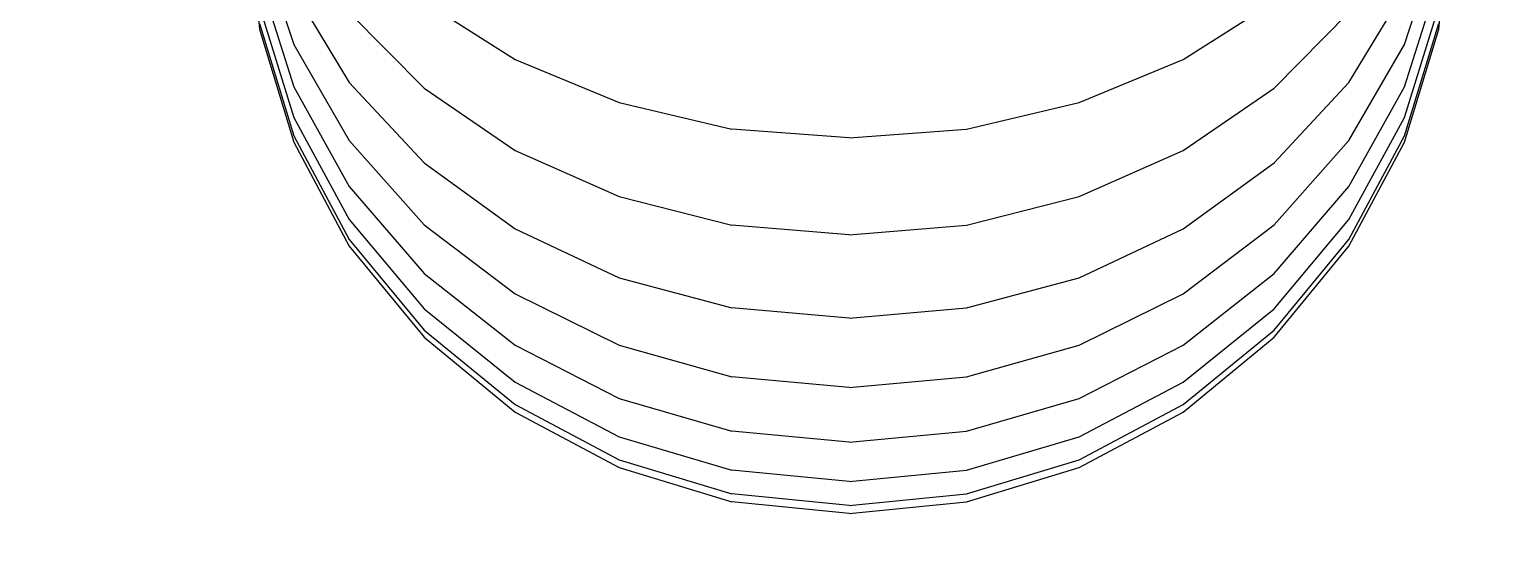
# Model space of a CAD drawing. Extents: x 11992 to 29481, y -6727 to 6811.
# Drawn here: x 12620.1 to 12668.5, y -345.69 to -328.64 of the extents above; entities that cross this region are included whole.
import ezdxf

# ---------------------------------------------------------------- set-up
doc = ezdxf.new("R2010")
doc.units = 0
doc.header["$MEASUREMENT"] = 0
doc.layers.get('0').update_dxf_attribs({"color": 8, "linetype": 'CONTINUOUS'})
doc.layers.add('zoylight 5回路', color=4, linetype='CONTINUOUS')

msp = doc.modelspace()

# ---------------------------------------------------------------- linework, layer by layer
for p, q in [((12627.381, -324.742, -940.523), (12627.765, -328.644, -940.523)), ((12627.381, -324.742, -540.522), (12627.765, -328.644, -540.522)), ((12666.996, -328.644, -940.523), (12667.381, -324.742, -940.523)), ((12666.996, -328.644, -540.522), (12667.381, -324.742, -540.522)), ((12627.765, -325.683, -925.636), (12628.903, -329.149, -924.2)), ((12627.765, -325.683, -955.41), (12628.903, -329.149, -956.846)), ((12627.765, -325.683, -525.635), (12628.903, -329.149, -524.2)), ((12627.765, -325.683, -555.41), (12628.903, -329.149, -556.845)), ((12665.858, -329.149, -924.2), (12666.996, -325.683, -925.636)), ((12665.858, -329.149, -956.846), (12666.996, -325.683, -955.41)), ((12665.858, -329.149, -524.2), (12666.996, -325.683, -525.635)), ((12665.858, -329.149, -556.845), (12666.996, -325.683, -555.41)), ((12627.765, -326.969, -929.23), (12628.903, -330.559, -928.141)), ((12627.765, -326.969, -951.815), (12628.903, -330.559, -952.905)), ((12627.765, -326.969, -529.23), (12628.903, -330.559, -528.141)), ((12627.765, -326.969, -551.815), (12628.903, -330.559, -552.904)), ((12665.858, -330.559, -928.141), (12666.996, -326.969, -929.23)), ((12665.858, -330.559, -952.905), (12666.996, -326.969, -951.815)), ((12665.858, -330.559, -528.141), (12666.996, -326.969, -529.23)), ((12665.858, -330.559, -552.904), (12666.996, -326.969, -551.815)), ((12628.903, -327.359, -920.416), (12630.751, -330.409, -918.786)), ((12628.903, -327.359, -960.63), (12630.751, -330.409, -962.26)), ((12628.903, -327.359, -520.416), (12630.751, -330.409, -518.786)), ((12628.903, -327.359, -560.629), (12630.751, -330.409, -562.259)), ((12664.01, -330.409, -918.786), (12665.858, -327.359, -920.416)), ((12664.01, -330.409, -962.26), (12665.858, -327.359, -960.63)), ((12664.01, -330.409, -518.786), (12665.858, -327.359, -520.416)), ((12664.01, -330.409, -562.259), (12665.858, -327.359, -560.629)), ((12627.765, -327.896, -932.933), (12628.903, -331.576, -932.202)), ((12627.765, -327.896, -948.112), (12628.903, -331.576, -948.844)), ((12627.765, -327.896, -532.933), (12628.903, -331.576, -532.201)), ((12627.765, -327.896, -548.112), (12628.903, -331.576, -548.844)), ((12630.751, -328.082, -914.905), (12633.238, -330.602, -913.221)), ((12630.751, -328.082, -966.141), (12633.238, -330.602, -967.825)), ((12630.751, -328.082, -514.904), (12633.238, -330.602, -513.221)), ((12630.751, -328.082, -566.141), (12633.238, -330.602, -567.825)), ((12633.238, -327.73, -909.347), (12636.269, -329.652, -907.769)), ((12633.238, -327.73, -971.698), (12636.269, -329.652, -973.276)), ((12633.238, -327.73, -509.347), (12636.269, -329.652, -507.769)), ((12633.238, -327.73, -571.698), (12636.269, -329.652, -573.276)), ((12658.492, -329.652, -907.769), (12661.523, -327.73, -909.347)), ((12658.492, -329.652, -973.276), (12661.523, -327.73, -971.698)), ((12658.492, -329.652, -507.769), (12661.523, -327.73, -509.347)), ((12658.492, -329.652, -573.276), (12661.523, -327.73, -571.698)), ((12661.523, -330.602, -913.221), (12664.01, -328.082, -914.905)), ((12661.523, -330.602, -967.825), (12664.01, -328.082, -966.141)), ((12661.523, -330.602, -513.221), (12664.01, -328.082, -514.904)), ((12661.523, -330.602, -567.825), (12664.01, -328.082, -566.141)), ((12665.858, -331.576, -932.202), (12666.996, -327.896, -932.933)), ((12665.858, -331.576, -948.844), (12666.996, -327.896, -948.112)), ((12665.858, -331.576, -532.201), (12666.996, -327.896, -532.933)), ((12665.858, -331.576, -548.844), (12666.996, -327.896, -548.112)), ((12627.765, -328.457, -936.71), (12628.903, -332.19, -936.342)), ((12627.765, -328.457, -944.336), (12628.903, -332.19, -944.704)), ((12627.765, -328.457, -536.709), (12628.903, -332.19, -536.342)), ((12627.765, -328.457, -544.335), (12628.903, -332.19, -544.703)), ((12627.765, -328.644, -940.523), (12628.903, -332.396, -940.523)), ((12627.765, -328.644, -540.522), (12628.903, -332.396, -540.522)), ((12665.858, -332.19, -936.342), (12666.996, -328.457, -936.71)), ((12665.858, -332.19, -944.704), (12666.996, -328.457, -944.336)), ((12665.858, -332.19, -536.342), (12666.996, -328.457, -536.709)), ((12665.858, -332.19, -544.703), (12666.996, -328.457, -544.335)), ((12665.858, -332.396, -940.523), (12666.996, -328.644, -940.523)), ((12665.858, -332.396, -540.522), (12666.996, -328.644, -540.522)), ((12628.903, -329.149, -924.2), (12630.751, -332.344, -922.877)), ((12628.903, -329.149, -956.846), (12630.751, -332.344, -958.169)), ((12628.903, -329.149, -524.2), (12630.751, -332.344, -522.876)), ((12628.903, -329.149, -556.845), (12630.751, -332.344, -558.169)), ((12664.01, -332.344, -922.877), (12665.858, -329.149, -924.2)), ((12664.01, -332.344, -958.169), (12665.858, -329.149, -956.846)), ((12664.01, -332.344, -522.876), (12665.858, -329.149, -524.2)), ((12664.01, -332.344, -558.169), (12665.858, -329.149, -556.845)), ((12636.269, -329.652, -907.769), (12639.727, -331.081, -906.597)), ((12636.269, -329.652, -973.276), (12639.727, -331.081, -974.449)), ((12636.269, -329.652, -507.769), (12639.727, -331.081, -506.597)), ((12636.269, -329.652, -573.276), (12639.727, -331.081, -574.448)), ((12655.034, -331.081, -906.597), (12658.492, -329.652, -907.769)), ((12655.034, -331.081, -974.449), (12658.492, -329.652, -973.276)), ((12655.034, -331.081, -506.597), (12658.492, -329.652, -507.769)), ((12655.034, -331.081, -574.448), (12658.492, -329.652, -573.276)), ((12628.903, -330.559, -928.141), (12630.751, -333.868, -927.137)), ((12628.903, -330.559, -952.905), (12630.751, -333.868, -953.908)), ((12628.903, -330.559, -528.141), (12630.751, -333.868, -527.137)), ((12628.903, -330.559, -552.904), (12630.751, -333.868, -553.908)), ((12630.751, -330.409, -918.786), (12633.238, -333.082, -917.357)), ((12630.751, -330.409, -962.26), (12633.238, -333.082, -963.688)), ((12630.751, -330.409, -518.786), (12633.238, -333.082, -517.357)), ((12630.751, -330.409, -562.259), (12633.238, -333.082, -563.688)), ((12661.523, -333.082, -917.357), (12664.01, -330.409, -918.786)), ((12661.523, -333.082, -963.688), (12664.01, -330.409, -962.26)), ((12661.523, -333.082, -517.357), (12664.01, -330.409, -518.786)), ((12661.523, -333.082, -563.688), (12664.01, -330.409, -562.259)), ((12664.01, -333.868, -927.137), (12665.858, -330.559, -928.141)), ((12664.01, -333.868, -953.908), (12665.858, -330.559, -952.905)), ((12664.01, -333.868, -527.137), (12665.858, -330.559, -528.141)), ((12664.01, -333.868, -553.908), (12665.858, -330.559, -552.904)), ((12633.238, -330.602, -913.221), (12636.269, -332.67, -911.839)), ((12633.238, -330.602, -967.825), (12636.269, -332.67, -969.207)), ((12633.238, -330.602, -513.221), (12636.269, -332.67, -511.839)), ((12633.238, -330.602, -567.825), (12636.269, -332.67, -569.206)), ((12658.492, -332.67, -911.839), (12661.523, -330.602, -913.221)), ((12658.492, -332.67, -969.207), (12661.523, -330.602, -967.825)), ((12658.492, -332.67, -511.839), (12661.523, -330.602, -513.221)), ((12658.492, -332.67, -569.206), (12661.523, -330.602, -567.825)), ((12639.727, -331.081, -906.597), (12643.479, -331.961, -905.875)), ((12639.727, -331.081, -974.449), (12643.479, -331.961, -975.171)), ((12639.727, -331.081, -506.597), (12643.479, -331.961, -505.875)), ((12639.727, -331.081, -574.448), (12643.479, -331.961, -575.17)), ((12651.282, -331.961, -905.875), (12655.034, -331.081, -906.597)), ((12651.282, -331.961, -975.171), (12655.034, -331.081, -974.449)), ((12651.282, -331.961, -505.875), (12655.034, -331.081, -506.597)), ((12651.282, -331.961, -575.17), (12655.034, -331.081, -574.448)), ((12628.903, -331.576, -932.202), (12630.751, -334.968, -931.527)), ((12628.903, -331.576, -948.844), (12630.751, -334.968, -949.519)), ((12628.903, -331.576, -532.201), (12630.751, -334.968, -531.527)), ((12628.903, -331.576, -548.844), (12630.751, -334.968, -549.518)), ((12647.381, -332.258, -905.631), (12643.479, -331.961, -905.875)), ((12647.381, -332.258, -975.415), (12643.479, -331.961, -975.171)), ((12647.381, -332.258, -505.631), (12643.479, -331.961, -505.875)), ((12647.381, -332.258, -575.414), (12643.479, -331.961, -575.17)), ((12647.381, -332.258, -905.631), (12651.282, -331.961, -905.875)), ((12647.381, -332.258, -975.415), (12651.282, -331.961, -975.171)), ((12647.381, -332.258, -505.631), (12651.282, -331.961, -505.875)), ((12647.381, -332.258, -575.414), (12651.282, -331.961, -575.17)), ((12664.01, -334.968, -931.527), (12665.858, -331.576, -932.202)), ((12664.01, -334.968, -949.519), (12665.858, -331.576, -948.844)), ((12664.01, -334.968, -531.527), (12665.858, -331.576, -532.201)), ((12664.01, -334.968, -549.518), (12665.858, -331.576, -548.844)), ((12628.903, -332.19, -936.342), (12630.751, -335.632, -936.003)), ((12628.903, -332.19, -944.704), (12630.751, -335.632, -945.043)), ((12628.903, -332.19, -536.342), (12630.751, -335.632, -536.003)), ((12628.903, -332.19, -544.703), (12630.751, -335.632, -545.042)), ((12628.903, -332.396, -940.523), (12630.751, -335.854, -940.523)), ((12628.903, -332.396, -540.522), (12630.751, -335.854, -540.522)), ((12630.751, -332.344, -922.877), (12633.238, -335.144, -921.717)), ((12630.751, -332.344, -958.169), (12633.238, -335.144, -959.329)), ((12630.751, -332.344, -522.876), (12633.238, -335.144, -521.717)), ((12630.751, -332.344, -558.169), (12633.238, -335.144, -559.328)), ((12661.523, -335.144, -921.717), (12664.01, -332.344, -922.877)), ((12661.523, -335.144, -959.329), (12664.01, -332.344, -958.169)), ((12661.523, -335.144, -521.717), (12664.01, -332.344, -522.876)), ((12661.523, -335.144, -559.328), (12664.01, -332.344, -558.169)), ((12664.01, -335.632, -936.003), (12665.858, -332.19, -936.342)), ((12664.01, -335.632, -945.043), (12665.858, -332.19, -944.704)), ((12664.01, -335.632, -536.003), (12665.858, -332.19, -536.342)), ((12664.01, -335.632, -545.042), (12665.858, -332.19, -544.703)), ((12664.01, -335.854, -940.523), (12665.858, -332.396, -940.523)), ((12664.01, -335.854, -540.522), (12665.858, -332.396, -540.522)), ((12636.269, -332.67, -911.839), (12639.727, -334.207, -910.812)), ((12636.269, -332.67, -969.207), (12639.727, -334.207, -970.233)), ((12636.269, -332.67, -511.839), (12639.727, -334.207, -510.812)), ((12636.269, -332.67, -569.206), (12639.727, -334.207, -570.233)), ((12655.034, -334.207, -910.812), (12658.492, -332.67, -911.839)), ((12655.034, -334.207, -970.233), (12658.492, -332.67, -969.207)), ((12655.034, -334.207, -510.812), (12658.492, -332.67, -511.839)), ((12655.034, -334.207, -570.233), (12658.492, -332.67, -569.206)), ((12633.238, -333.082, -917.357), (12636.269, -335.275, -916.185)), ((12633.238, -333.082, -963.688), (12636.269, -335.275, -964.861)), ((12633.238, -333.082, -517.357), (12636.269, -335.275, -516.184)), ((12633.238, -333.082, -563.688), (12636.269, -335.275, -564.86)), ((12658.492, -335.275, -916.185), (12661.523, -333.082, -917.357)), ((12658.492, -335.275, -964.861), (12661.523, -333.082, -963.688)), ((12658.492, -335.275, -516.184), (12661.523, -333.082, -517.357)), ((12658.492, -335.275, -564.86), (12661.523, -333.082, -563.688)), ((12630.751, -333.868, -927.137), (12633.238, -336.768, -926.258)), ((12630.751, -333.868, -953.908), (12633.238, -336.768, -954.788)), ((12630.751, -333.868, -527.137), (12633.238, -336.768, -526.257)), ((12630.751, -333.868, -553.908), (12633.238, -336.768, -554.788)), ((12661.523, -336.768, -926.258), (12664.01, -333.868, -927.137)), ((12661.523, -336.768, -954.788), (12664.01, -333.868, -953.908)), ((12661.523, -336.768, -526.257), (12664.01, -333.868, -527.137)), ((12661.523, -336.768, -554.788), (12664.01, -333.868, -553.908)), ((12639.727, -334.207, -910.812), (12643.479, -335.153, -910.18)), ((12639.727, -334.207, -970.233), (12643.479, -335.153, -970.866)), ((12639.727, -334.207, -510.812), (12643.479, -335.153, -510.18)), ((12639.727, -334.207, -570.233), (12643.479, -335.153, -570.865)), ((12651.282, -335.153, -910.18), (12655.034, -334.207, -910.812)), ((12651.282, -335.153, -970.866), (12655.034, -334.207, -970.233)), ((12651.282, -335.153, -510.18), (12655.034, -334.207, -510.812)), ((12651.282, -335.153, -570.865), (12655.034, -334.207, -570.233)), ((12630.751, -334.968, -931.527), (12633.238, -337.94, -930.936)), ((12630.751, -334.968, -949.519), (12633.238, -337.94, -950.11)), ((12630.751, -334.968, -531.527), (12633.238, -337.94, -530.935)), ((12630.751, -334.968, -549.518), (12633.238, -337.94, -550.11)), ((12633.238, -335.144, -921.717), (12636.269, -337.441, -920.765)), ((12633.238, -335.144, -959.329), (12636.269, -337.441, -960.281)), ((12633.238, -335.144, -521.717), (12636.269, -337.441, -520.765)), ((12633.238, -335.144, -559.328), (12636.269, -337.441, -560.28)), ((12636.269, -335.275, -916.185), (12639.727, -336.905, -915.314)), ((12636.269, -335.275, -964.861), (12639.727, -336.905, -965.732)), ((12636.269, -335.275, -516.184), (12639.727, -336.905, -515.313)), ((12636.269, -335.275, -564.86), (12639.727, -336.905, -565.732)), ((12647.381, -335.473, -909.966), (12643.479, -335.153, -910.18)), ((12647.381, -335.473, -971.079), (12643.479, -335.153, -970.866)), ((12647.381, -335.473, -509.966), (12643.479, -335.153, -510.18)), ((12647.381, -335.473, -571.079), (12643.479, -335.153, -570.865)), ((12647.381, -335.473, -909.966), (12651.282, -335.153, -910.18)), ((12647.381, -335.473, -971.079), (12651.282, -335.153, -970.866)), ((12647.381, -335.473, -509.966), (12651.282, -335.153, -510.18)), ((12647.381, -335.473, -571.079), (12651.282, -335.153, -570.865)), ((12655.034, -336.905, -915.314), (12658.492, -335.275, -916.185)), ((12655.034, -336.905, -965.732), (12658.492, -335.275, -964.861)), ((12655.034, -336.905, -515.313), (12658.492, -335.275, -516.184)), ((12655.034, -336.905, -565.732), (12658.492, -335.275, -564.86)), ((12658.492, -337.441, -920.765), (12661.523, -335.144, -921.717)), ((12658.492, -337.441, -960.281), (12661.523, -335.144, -959.329)), ((12658.492, -337.441, -520.765), (12661.523, -335.144, -521.717)), ((12658.492, -337.441, -560.28), (12661.523, -335.144, -559.328)), ((12661.523, -337.94, -930.936), (12664.01, -334.968, -931.527)), ((12661.523, -337.94, -950.11), (12664.01, -334.968, -949.519)), ((12661.523, -337.94, -530.935), (12664.01, -334.968, -531.527)), ((12661.523, -337.94, -550.11), (12664.01, -334.968, -549.518)), ((12630.751, -335.632, -936.003), (12633.238, -338.648, -935.706)), ((12630.751, -335.632, -945.043), (12633.238, -338.648, -945.34)), ((12630.751, -335.632, -536.003), (12633.238, -338.648, -535.706)), ((12630.751, -335.632, -545.042), (12633.238, -338.648, -545.339)), ((12630.751, -335.854, -940.523), (12633.238, -338.884, -940.523)), ((12630.751, -335.854, -540.522), (12633.238, -338.884, -540.522)), ((12661.523, -338.648, -935.706), (12664.01, -335.632, -936.003)), ((12661.523, -338.648, -945.34), (12664.01, -335.632, -945.043)), ((12661.523, -338.648, -535.706), (12664.01, -335.632, -536.003)), ((12661.523, -338.648, -545.339), (12664.01, -335.632, -545.042)), ((12661.523, -338.884, -940.523), (12664.01, -335.854, -940.523)), ((12661.523, -338.884, -540.522), (12664.01, -335.854, -540.522)), ((12633.238, -336.768, -926.258), (12636.269, -339.148, -925.536)), ((12633.238, -336.768, -954.788), (12636.269, -339.148, -955.51)), ((12633.238, -336.768, -526.257), (12636.269, -339.148, -525.535)), ((12633.238, -336.768, -554.788), (12636.269, -339.148, -555.51)), ((12658.492, -339.148, -925.536), (12661.523, -336.768, -926.258)), ((12658.492, -339.148, -955.51), (12661.523, -336.768, -954.788)), ((12658.492, -339.148, -525.535), (12661.523, -336.768, -526.257)), ((12658.492, -339.148, -555.51), (12661.523, -336.768, -554.788)), ((12639.727, -336.905, -915.314), (12643.479, -337.909, -914.777)), ((12639.727, -336.905, -965.732), (12643.479, -337.909, -966.268)), ((12639.727, -336.905, -515.313), (12643.479, -337.909, -514.777)), ((12639.727, -336.905, -565.732), (12643.479, -337.909, -566.268)), ((12651.282, -337.909, -914.777), (12655.034, -336.905, -915.314)), ((12651.282, -337.909, -966.268), (12655.034, -336.905, -965.732)), ((12651.282, -337.909, -514.777), (12655.034, -336.905, -515.313)), ((12651.282, -337.909, -566.268), (12655.034, -336.905, -565.732)), ((12636.269, -337.441, -920.765), (12639.727, -339.149, -920.058)), ((12636.269, -337.441, -960.281), (12639.727, -339.149, -960.988)), ((12636.269, -337.441, -520.765), (12639.727, -339.149, -520.058)), ((12636.269, -337.441, -560.28), (12639.727, -339.149, -560.988)), ((12655.034, -339.149, -920.058), (12658.492, -337.441, -920.765)), ((12655.034, -339.149, -960.988), (12658.492, -337.441, -960.281)), ((12655.034, -339.149, -520.058), (12658.492, -337.441, -520.765)), ((12655.034, -339.149, -560.988), (12658.492, -337.441, -560.28)), ((12633.238, -337.94, -930.936), (12636.269, -340.379, -930.45)), ((12633.238, -337.94, -950.11), (12636.269, -340.379, -950.595)), ((12633.238, -337.94, -530.935), (12636.269, -340.379, -530.45)), ((12633.238, -337.94, -550.11), (12636.269, -340.379, -550.595)), ((12647.381, -338.248, -914.596), (12643.479, -337.909, -914.777)), ((12647.381, -338.248, -966.45), (12643.479, -337.909, -966.268)), ((12647.381, -338.248, -514.596), (12643.479, -337.909, -514.777)), ((12647.381, -338.248, -566.449), (12643.479, -337.909, -566.268)), ((12647.381, -338.248, -914.596), (12651.282, -337.909, -914.777)), ((12647.381, -338.248, -966.45), (12651.282, -337.909, -966.268)), ((12647.381, -338.248, -514.596), (12651.282, -337.909, -514.777)), ((12647.381, -338.248, -566.449), (12651.282, -337.909, -566.268)), ((12658.492, -340.379, -930.45), (12661.523, -337.94, -930.936)), ((12658.492, -340.379, -950.595), (12661.523, -337.94, -950.11)), ((12658.492, -340.379, -530.45), (12661.523, -337.94, -530.935)), ((12658.492, -340.379, -550.595), (12661.523, -337.94, -550.11)), ((12633.238, -338.648, -935.706), (12636.269, -341.123, -935.462)), ((12633.238, -338.648, -945.34), (12636.269, -341.123, -945.583)), ((12633.238, -338.648, -535.706), (12636.269, -341.123, -535.462)), ((12633.238, -338.648, -545.339), (12636.269, -341.123, -545.583)), ((12658.492, -341.123, -935.462), (12661.523, -338.648, -935.706)), ((12658.492, -341.123, -945.583), (12661.523, -338.648, -945.34)), ((12658.492, -341.123, -535.462), (12661.523, -338.648, -535.706)), ((12658.492, -341.123, -545.583), (12661.523, -338.648, -545.339)), ((12633.238, -338.884, -940.523), (12636.269, -341.371, -940.523)), ((12633.238, -338.884, -540.522), (12636.269, -341.371, -540.522)), ((12636.269, -339.148, -925.536), (12639.727, -340.917, -924.999)), ((12636.269, -339.148, -955.51), (12639.727, -340.917, -956.047)), ((12636.269, -339.148, -525.535), (12639.727, -340.917, -524.999)), ((12636.269, -339.148, -555.51), (12639.727, -340.917, -556.046)), ((12639.727, -339.149, -920.058), (12643.479, -340.2, -919.622)), ((12639.727, -339.149, -960.988), (12643.479, -340.2, -961.423)), ((12639.727, -339.149, -520.058), (12643.479, -340.2, -519.622)), ((12639.727, -339.149, -560.988), (12643.479, -340.2, -561.423)), ((12651.282, -340.2, -919.622), (12655.034, -339.149, -920.058)), ((12651.282, -340.2, -961.423), (12655.034, -339.149, -960.988)), ((12651.282, -340.2, -519.622), (12655.034, -339.149, -520.058)), ((12651.282, -340.2, -561.423), (12655.034, -339.149, -560.988)), ((12655.034, -340.917, -924.999), (12658.492, -339.148, -925.536)), ((12655.034, -340.917, -956.047), (12658.492, -339.148, -955.51)), ((12655.034, -340.917, -524.999), (12658.492, -339.148, -525.535)), ((12655.034, -340.917, -556.046), (12658.492, -339.148, -555.51)), ((12658.492, -341.371, -940.523), (12661.523, -338.884, -940.523)), ((12658.492, -341.371, -540.522), (12661.523, -338.884, -540.522)), ((12647.381, -340.556, -919.475), (12643.479, -340.2, -919.622)), ((12647.381, -340.556, -961.57), (12643.479, -340.2, -961.423)), ((12647.381, -340.556, -519.475), (12643.479, -340.2, -519.622)), ((12647.381, -340.556, -561.57), (12643.479, -340.2, -561.423)), ((12647.381, -340.556, -919.475), (12651.282, -340.2, -919.622)), ((12647.381, -340.556, -961.57), (12651.282, -340.2, -961.423)), ((12647.381, -340.556, -519.475), (12651.282, -340.2, -519.622)), ((12647.381, -340.556, -561.57), (12651.282, -340.2, -561.423)), ((12636.269, -340.379, -930.45), (12639.727, -342.192, -930.09)), ((12636.269, -340.379, -950.595), (12639.727, -342.192, -950.956)), ((12636.269, -340.379, -530.45), (12639.727, -342.192, -530.089)), ((12636.269, -340.379, -550.595), (12639.727, -342.192, -550.955)), ((12655.034, -342.192, -930.09), (12658.492, -340.379, -930.45)), ((12655.034, -342.192, -950.956), (12658.492, -340.379, -950.595)), ((12655.034, -342.192, -530.089), (12658.492, -340.379, -530.45)), ((12655.034, -342.192, -550.955), (12658.492, -340.379, -550.595)), ((12636.269, -341.123, -935.462), (12639.727, -342.962, -935.281)), ((12636.269, -341.123, -945.583), (12639.727, -342.962, -945.765)), ((12636.269, -341.123, -535.462), (12639.727, -342.962, -535.281)), ((12636.269, -341.123, -545.583), (12639.727, -342.962, -545.764)), ((12639.727, -340.917, -924.999), (12643.479, -342.006, -924.669)), ((12639.727, -340.917, -956.047), (12643.479, -342.006, -956.377)), ((12639.727, -340.917, -524.999), (12643.479, -342.006, -524.668)), ((12639.727, -340.917, -556.046), (12643.479, -342.006, -556.377)), ((12651.282, -342.006, -924.669), (12655.034, -340.917, -924.999)), ((12651.282, -342.006, -956.377), (12655.034, -340.917, -956.047)), ((12651.282, -342.006, -524.668), (12655.034, -340.917, -524.999)), ((12651.282, -342.006, -556.377), (12655.034, -340.917, -556.046)), ((12655.034, -342.962, -935.281), (12658.492, -341.123, -935.462)), ((12655.034, -342.962, -945.765), (12658.492, -341.123, -945.583)), ((12655.034, -342.962, -535.281), (12658.492, -341.123, -535.462)), ((12655.034, -342.962, -545.764), (12658.492, -341.123, -545.583)), ((12636.269, -341.371, -940.523), (12639.727, -343.22, -940.523)), ((12636.269, -341.371, -540.522), (12639.727, -343.22, -540.522)), ((12655.034, -343.22, -940.523), (12658.492, -341.371, -940.523)), ((12655.034, -343.22, -540.522), (12658.492, -341.371, -540.522)), ((12639.727, -342.192, -930.09), (12643.479, -343.308, -929.868)), ((12639.727, -342.192, -950.956), (12643.479, -343.308, -951.178)), ((12639.727, -342.192, -530.089), (12643.479, -343.308, -529.868)), ((12639.727, -342.192, -550.955), (12643.479, -343.308, -551.177)), ((12647.381, -342.374, -924.557), (12643.479, -342.006, -924.669)), ((12647.381, -342.374, -956.489), (12643.479, -342.006, -956.377)), ((12647.381, -342.374, -524.557), (12643.479, -342.006, -524.668)), ((12647.381, -342.374, -556.488), (12643.479, -342.006, -556.377)), ((12647.381, -342.374, -924.557), (12651.282, -342.006, -924.669)), ((12647.381, -342.374, -956.489), (12651.282, -342.006, -956.377)), ((12647.381, -342.374, -524.557), (12651.282, -342.006, -524.668)), ((12647.381, -342.374, -556.488), (12651.282, -342.006, -556.377)), ((12651.282, -343.308, -929.868), (12655.034, -342.192, -930.09)), ((12651.282, -343.308, -951.178), (12655.034, -342.192, -950.956)), ((12651.282, -343.308, -529.868), (12655.034, -342.192, -530.089)), ((12651.282, -343.308, -551.177), (12655.034, -342.192, -550.955)), ((12639.727, -342.962, -935.281), (12643.479, -344.095, -935.17)), ((12639.727, -342.962, -945.765), (12643.479, -344.095, -945.876)), ((12639.727, -342.962, -535.281), (12643.479, -344.095, -535.169)), ((12639.727, -342.962, -545.764), (12643.479, -344.095, -545.876)), ((12651.282, -344.095, -935.17), (12655.034, -342.962, -935.281)), ((12651.282, -344.095, -945.876), (12655.034, -342.962, -945.765)), ((12651.282, -344.095, -535.169), (12655.034, -342.962, -535.281)), ((12651.282, -344.095, -545.876), (12655.034, -342.962, -545.764)), ((12639.727, -343.22, -940.523), (12643.479, -344.358, -940.523)), ((12639.727, -343.22, -540.522), (12643.479, -344.358, -540.522)), ((12647.381, -343.685, -929.793), (12643.479, -343.308, -929.868)), ((12647.381, -343.685, -951.253), (12643.479, -343.308, -951.178)), ((12647.381, -343.685, -529.792), (12643.479, -343.308, -529.868)), ((12647.381, -343.685, -551.252), (12643.479, -343.308, -551.177)), ((12647.381, -343.685, -929.793), (12651.282, -343.308, -929.868)), ((12647.381, -343.685, -951.253), (12651.282, -343.308, -951.178)), ((12647.381, -343.685, -529.792), (12651.282, -343.308, -529.868)), ((12647.381, -343.685, -551.252), (12651.282, -343.308, -551.177)), ((12651.282, -344.358, -940.523), (12655.034, -343.22, -940.523)), ((12651.282, -344.358, -540.522), (12655.034, -343.22, -540.522)), ((12647.381, -344.477, -935.132), (12643.479, -344.095, -935.17)), ((12647.381, -344.477, -945.914), (12643.479, -344.095, -945.876)), ((12647.381, -344.477, -535.132), (12643.479, -344.095, -535.169)), ((12647.381, -344.477, -545.913), (12643.479, -344.095, -545.876)), ((12647.381, -344.477, -935.132), (12651.282, -344.095, -935.17)), ((12647.381, -344.477, -945.914), (12651.282, -344.095, -945.876)), ((12647.381, -344.477, -535.132), (12651.282, -344.095, -535.169)), ((12647.381, -344.477, -545.913), (12651.282, -344.095, -545.876)), ((12647.381, -344.742, -940.523), (12643.479, -344.358, -940.523)), ((12647.381, -344.742, -540.522), (12643.479, -344.358, -540.522)), ((12647.381, -344.742, -940.523), (12651.282, -344.358, -940.523)), ((12647.381, -344.742, -540.522), (12651.282, -344.358, -540.522))]:
    msp.add_line(p, q)
at = {"layer": 'zoylight 5回路', "linetype": 'Continuous'}
for centre, radius, start, end in [((13243.123, 243.663), 726.907, 173.67665, 273.052944), ((18264.012, -986.001), 5900.277, 167.2023181, 199.2262745)]:
    msp.add_arc(centre, radius, start, end, dxfattribs=at)

doc.saveas('drawing.dxf')
